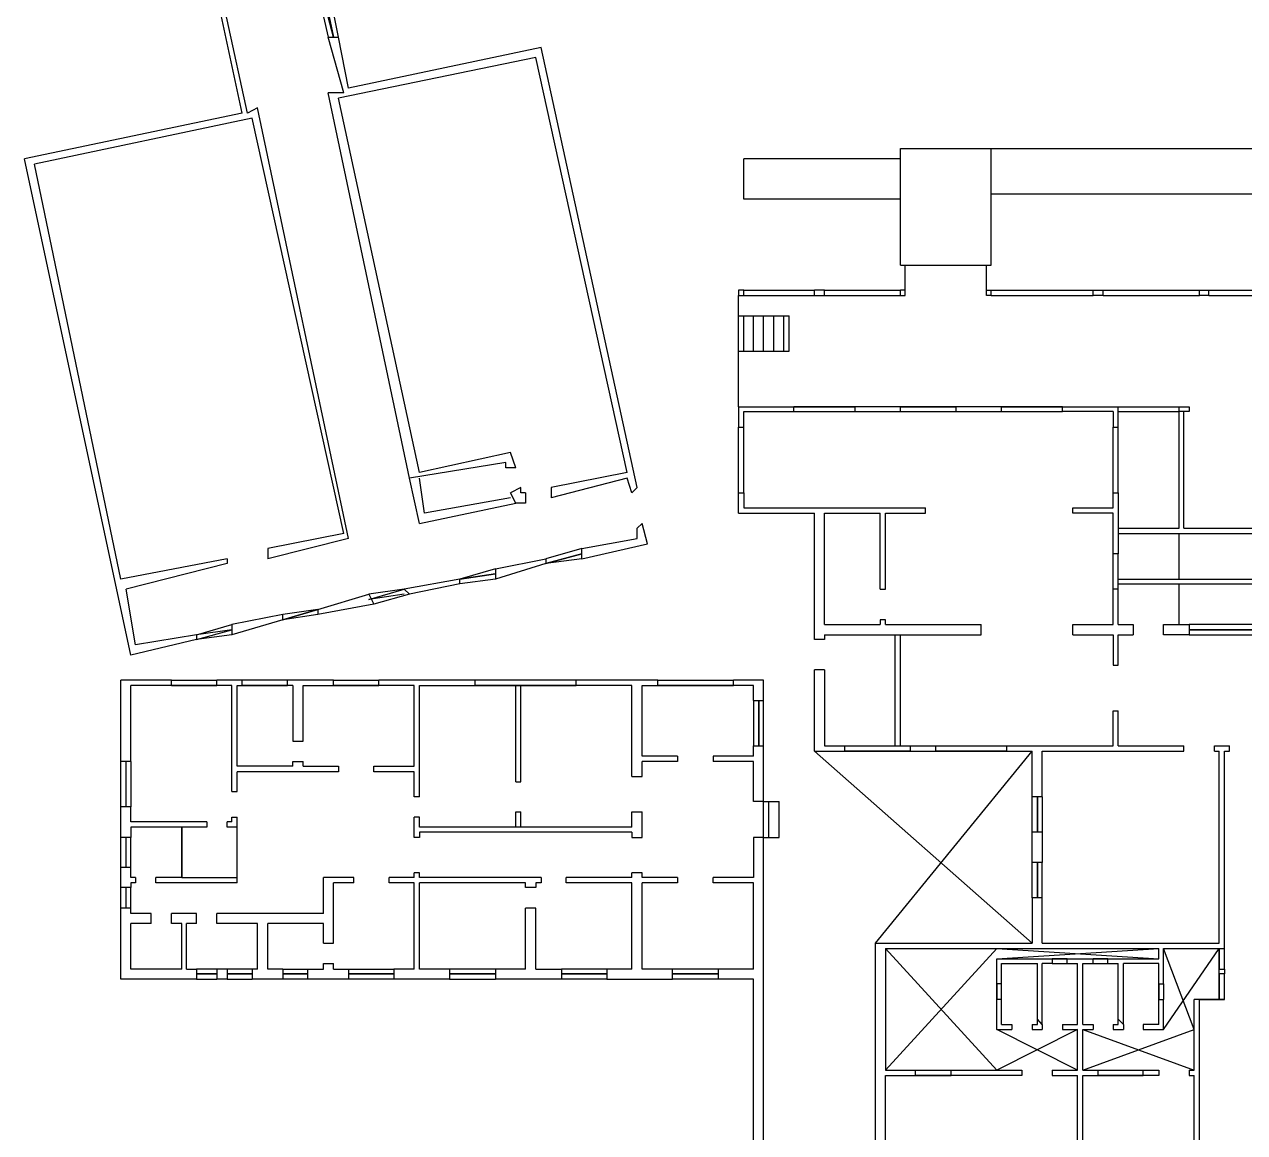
# Model space of a CAD drawing. Header units: millimetres. Extents: x -518.8 to -461.2, y 3.5 to 44.2.
# Drawn here: x -476.711 to -475.176, y 13.22 to 14.613 of the extents above; entities that cross this region are included whole.
import ezdxf

# ---------------------------------------------------------------- set-up
doc = ezdxf.new("R2010")
doc.units = ezdxf.units.MM
doc.header["$MEASUREMENT"] = 0
doc.layers.add('8', color=8, linetype='Continuous')

msp = doc.modelspace()

# ---------------------------------------------------------------- linework, layer by layer
at = {"layer": '8'}
for points in [[(-476.4369, 14.5015), (-476.4872, 14.7368)], [(-476.4301, 14.5015), (-476.4812, 14.7368)], [(-476.3346, 14.6225), (-476.3286, 14.5969), (-476.3286, 14.5969), (-476.3158, 14.5969), (-476.3158, 14.5969), (-476.3218, 14.6285)], [(-476.3286, 14.6285), (-476.3218, 14.5969), (-476.3218, 14.5969), (-476.3286, 14.6225)], [(-476.309, 14.527), (-476.3286, 14.5969)], [(-476.303, 14.533), (-476.3158, 14.5969)], [(-476.0609, 14.5842), (-476.303, 14.533)], [(-475.9399, 14.0308), (-476.0609, 14.5842)], [(-476.0677, 14.5714), (-476.3158, 14.5203)], [(-475.9527, 14.0496), (-476.0677, 14.5714)], [(-476.2263, 14.0428), (-476.3286, 14.527)], [(-476.309, 14.527), (-476.3286, 14.527)], [(-476.2136, 14.0496), (-476.3158, 14.5203)], [(-476.4369, 14.5015), (-476.7105, 14.4443)], [(-476.4173, 14.5082), (-476.4301, 14.5015)], [(-476.303, 13.9669), (-476.4173, 14.5082)], [(-476.4241, 14.4954), (-476.6978, 14.4375)], [(-476.309, 13.9729), (-476.4241, 14.4954)], [(-475.609, 14.3105), (-475.609, 14.4571)], [(-475.609, 14.4571), (-474.6925, 14.4571), (-474.6797, 14.4571)], [(-475.4948, 14.3105), (-475.4948, 14.4571)], [(-476.5767, 13.8203), (-476.7105, 14.4443)], [(-476.5895, 13.9157), (-476.6978, 14.4375)], [(-475.609, 14.4443), (-475.806, 14.4443)], [(-475.806, 14.3932), (-475.806, 14.4443)], [(-475.609, 14.3932), (-475.806, 14.3932)], [(-475.4948, 14.4), (-474.6925, 14.4)], [(-475.609, 14.3105), (-475.4948, 14.3105)], [(-475.603, 14.2789), (-475.603, 14.3105)], [(-475.603, 14.2789), (-475.603, 14.3105)], [(-475.5008, 14.2789), (-475.5008, 14.3105)], [(-475.5008, 14.2789), (-475.5008, 14.3105)], [(-475.8128, 14.2721), (-475.806, 14.2721), (-475.806, 14.2721), (-475.806, 14.2789), (-475.806, 14.2789), (-475.8128, 14.2789), (-475.8128, 14.2789), (-475.8128, 14.2721)], [(-475.8128, 14.1323), (-475.8128, 14.2721)], [(-475.806, 14.2789), (-475.7173, 14.2789)], [(-475.806, 14.2721), (-475.7173, 14.2721)], [(-475.7173, 14.2721), (-475.7173, 14.2789)], [(-475.7173, 14.2721), (-475.7045, 14.2721), (-475.7045, 14.2721), (-475.7045, 14.2789), (-475.7045, 14.2789), (-475.7173, 14.2789)], [(-475.7045, 14.2789), (-475.609, 14.2789)], [(-475.7045, 14.2721), (-475.609, 14.2721)], [(-475.609, 14.2721), (-475.609, 14.2789)], [(-475.609, 14.2721), (-475.603, 14.2721), (-475.603, 14.2721), (-475.603, 14.2789), (-475.603, 14.2789), (-475.609, 14.2789)], [(-475.4948, 14.2721), (-475.5008, 14.2721), (-475.5008, 14.2721), (-475.5008, 14.2789), (-475.5008, 14.2789), (-475.4948, 14.2789)], [(-475.4948, 14.2721), (-475.4948, 14.2789)], [(-475.4948, 14.2789), (-475.3669, 14.2789)], [(-475.4948, 14.2721), (-475.3669, 14.2721)], [(-475.3542, 14.2721), (-475.3669, 14.2721), (-475.3669, 14.2721), (-475.3669, 14.2789), (-475.3669, 14.2789), (-475.3542, 14.2789)], [(-475.3542, 14.2721), (-475.3542, 14.2789)], [(-475.3542, 14.2789), (-475.2331, 14.2789)], [(-475.3542, 14.2721), (-475.2331, 14.2721)], [(-475.2331, 14.2721), (-475.2331, 14.2789)], [(-475.2331, 14.2789), (-475.2211, 14.2789)], [(-475.2211, 14.2721), (-475.2331, 14.2721)], [(-475.2211, 14.2789), (-475.1128, 14.2789)], [(-475.2211, 14.2721), (-475.2211, 14.2789)], [(-475.2211, 14.2721), (-475.1128, 14.2721)], [(-475.8128, 14.2466), (-475.7489, 14.2466)], [(-475.806, 14.2022), (-475.806, 14.2466)], [(-475.794, 14.2022), (-475.794, 14.2466)], [(-475.7812, 14.2022), (-475.7812, 14.2466)], [(-475.7684, 14.2022), (-475.7684, 14.2466)], [(-475.7557, 14.2022), (-475.7557, 14.2466)], [(-475.7489, 14.2022), (-475.7489, 14.2466)], [(-475.8128, 14.2022), (-475.7489, 14.2022)], [(-475.8128, 14.1323), (-475.7429, 14.1323)], [(-475.8128, 14.1323), (-475.8128, 14.1067), (-475.8128, 14.1067), (-475.806, 14.1067), (-475.806, 14.1263)], [(-475.7429, 14.1263), (-475.7429, 14.1323)], [(-475.7429, 14.1323), (-475.6662, 14.1323), (-475.6662, 14.1323), (-475.7429, 14.1323), (-475.7429, 14.1323), (-475.6662, 14.1323)], [(-475.609, 14.1263), (-475.609, 14.1323), (-475.609, 14.1323), (-475.6662, 14.1323), (-475.6662, 14.1263), (-475.6662, 14.1263), (-475.609, 14.1263)], [(-475.609, 14.1323), (-475.5391, 14.1323), (-475.5391, 14.1323), (-475.609, 14.1323), (-475.609, 14.1323), (-475.5391, 14.1323)], [(-475.5391, 14.1263), (-475.5391, 14.1323)], [(-475.5391, 14.1263), (-475.482, 14.1263), (-475.482, 14.1263), (-475.482, 14.1323), (-475.482, 14.1323), (-475.5391, 14.1323)], [(-475.482, 14.1323), (-475.4053, 14.1323), (-475.4053, 14.1323), (-475.482, 14.1323), (-475.482, 14.1323), (-475.4053, 14.1323)], [(-475.3414, 14.1263), (-475.4053, 14.1263), (-475.4053, 14.1263), (-475.4053, 14.1323), (-475.3354, 14.1323)], [(-475.3414, 14.1263), (-475.3414, 14.1067), (-475.3414, 14.1067), (-475.3354, 14.1067), (-475.3354, 14.1323)], [(-475.3354, 14.1323), (-475.2587, 14.1323)], [(-475.2459, 14.1323), (-475.2459, 14.1263), (-475.2587, 14.1263), (-475.2587, 14.1263), (-475.2587, 14.1323), (-475.2587, 14.1323), (-475.2459, 14.1323)], [(-475.806, 14.1263), (-475.7429, 14.1263)], [(-475.7429, 14.1263), (-475.6662, 14.1263)], [(-475.609, 14.1263), (-475.5391, 14.1263)], [(-475.482, 14.1263), (-475.4053, 14.1263)], [(-475.3354, 14.1263), (-475.2587, 14.1263)], [(-475.2587, 13.9797), (-475.2587, 14.1263)], [(-475.2527, 13.9797), (-475.2527, 14.1263)], [(-475.8128, 14.024), (-475.8128, 14.1067)], [(-475.8128, 14.024), (-475.8128, 14.1067)], [(-475.806, 14.024), (-475.806, 14.1067)], [(-475.806, 14.024), (-475.806, 14.1067)], [(-475.3414, 14.024), (-475.3414, 14.1067)], [(-475.3414, 14.024), (-475.3414, 14.1067)], [(-475.3354, 14.024), (-475.3354, 14.1067)], [(-475.3354, 14.024), (-475.3354, 14.1067)], [(-476.0925, 14.0556), (-476.0993, 14.0751), (-476.2136, 14.0496)], [(-476.0925, 14.0556), (-476.1053, 14.0556), (-476.1053, 14.0624), (-476.2263, 14.0428)], [(-476.2136, 13.9857), (-476.2263, 14.0428)], [(-476.2075, 13.9985), (-476.2136, 14.0428)], [(-475.9527, 14.0496), (-476.0481, 14.0308)], [(-475.9527, 14.0428), (-476.0481, 14.018)], [(-475.9399, 14.0308), (-475.9466, 14.024), (-475.9466, 14.024), (-475.9527, 14.0428)], [(-476.2136, 13.9857), (-476.0925, 14.0112), (-476.0925, 14.0112), (-476.0993, 14.024)], [(-476.0865, 14.0308), (-476.0993, 14.024)], [(-476.0865, 14.024), (-476.0865, 14.0308)], [(-476.0805, 14.024), (-476.0865, 14.024)], [(-476.0805, 14.024), (-476.0805, 14.0112)], [(-476.0481, 14.0308), (-476.0481, 14.018)], [(-475.8128, 13.9985), (-475.8128, 14.024), (-475.8128, 14.024), (-475.806, 14.024), (-475.806, 14.024), (-475.806, 14.0052)], [(-475.3354, 14.024), (-475.3354, 13.9473), (-475.3354, 13.9473), (-475.3414, 13.9473), (-475.3414, 13.9985), (-475.3414, 13.9985), (-475.3925, 13.9985), (-475.3925, 13.9985), (-475.3925, 14.0052), (-475.3414, 14.0052), (-475.3414, 14.0052), (-475.3414, 14.024)], [(-475.3414, 14.024), (-475.3354, 14.024)], [(-476.0993, 14.018), (-476.2075, 13.9985)], [(-476.0805, 14.0112), (-476.0925, 14.0112)], [(-475.8128, 13.9985), (-475.7173, 13.9985)], [(-475.806, 14.0052), (-475.5775, 14.0052)], [(-475.7173, 13.8398), (-475.7173, 13.9985)], [(-475.7045, 13.8586), (-475.7045, 13.9985)], [(-475.7045, 13.9985), (-475.6346, 13.9985)], [(-475.6346, 13.903), (-475.6346, 13.9985)], [(-475.6278, 13.9985), (-475.5775, 13.9985)], [(-475.6278, 13.903), (-475.6278, 13.9985)], [(-475.5775, 13.9985), (-475.5775, 14.0052)], [(-476.0098, 13.9413), (-475.9271, 13.9601), (-475.9271, 13.9601), (-475.9339, 13.9857), (-475.9339, 13.9857), (-475.9399, 13.9797)], [(-476.0098, 13.9413), (-476.0098, 13.9541), (-475.9399, 13.9669), (-475.9399, 13.9669), (-475.9399, 13.9797)], [(-475.3354, 13.9797), (-475.2587, 13.9797)], [(-475.2527, 13.9797), (-474.9918, 13.9797)], [(-476.309, 13.9729), (-476.4045, 13.9541)], [(-476.303, 13.9669), (-476.4045, 13.9413)], [(-475.3354, 13.9729), (-474.9918, 13.9729)], [(-475.2587, 13.9157), (-475.2587, 13.9729)], [(-476.4045, 13.9541), (-476.4045, 13.9413)], [(-476.0098, 13.9541), (-476.0549, 13.9413)], [(-476.0098, 13.9473), (-476.0549, 13.9353), (-476.0549, 13.9353), (-476.0098, 13.9473)], [(-475.3414, 13.903), (-475.3414, 13.9473)], [(-475.3414, 13.903), (-475.3414, 13.9473)], [(-475.3354, 13.903), (-475.3354, 13.9473)], [(-475.3354, 13.903), (-475.3354, 13.9473)], [(-476.4557, 13.9413), (-476.5895, 13.9157)], [(-476.4557, 13.9353), (-476.5827, 13.903)], [(-476.4557, 13.9413), (-476.4557, 13.9353)], [(-476.1181, 13.9285), (-476.0549, 13.9413), (-476.0549, 13.9413), (-476.0549, 13.9353), (-476.1181, 13.9157)], [(-476.0098, 13.9413), (-476.0549, 13.9353)], [(-476.1632, 13.9157), (-476.2331, 13.903)], [(-476.1181, 13.9285), (-476.1632, 13.9157), (-476.1632, 13.9157), (-476.1181, 13.9225), (-476.1181, 13.9225), (-476.1632, 13.9157)], [(-476.1181, 13.9285), (-476.1181, 13.9157), (-476.1181, 13.9157), (-476.1632, 13.9097), (-476.1632, 13.9097), (-476.1632, 13.9157)], [(-475.3354, 13.9157), (-475.0489, 13.9157)], [(-476.5707, 13.833), (-476.5827, 13.903)], [(-476.2775, 13.8902), (-476.2331, 13.903), (-476.2331, 13.903), (-476.2775, 13.8969)], [(-476.2331, 13.903), (-476.2263, 13.8969)], [(-476.1632, 13.9097), (-476.2263, 13.8969)], [(-475.6346, 13.903), (-475.6278, 13.903)], [(-475.3414, 13.8586), (-475.3414, 13.903)], [(-475.3354, 13.903), (-475.3414, 13.903)], [(-475.3354, 13.9097), (-475.0489, 13.9097)], [(-475.3354, 13.8586), (-475.3354, 13.903)], [(-475.2587, 13.8586), (-475.2587, 13.9097)], [(-476.3414, 13.8774), (-476.2775, 13.8969), (-476.2775, 13.8969), (-476.2714, 13.8842)], [(-476.2331, 13.8969), (-476.2775, 13.8902)], [(-476.2263, 13.8969), (-476.2714, 13.8842)], [(-476.3857, 13.8714), (-476.4496, 13.8586)], [(-476.3414, 13.8774), (-476.3857, 13.8646), (-476.3857, 13.8646), (-476.3414, 13.8774), (-476.3414, 13.8774), (-476.3857, 13.8714)], [(-476.3414, 13.8774), (-476.3414, 13.8714), (-476.3414, 13.8714), (-476.3857, 13.8646), (-476.3857, 13.8646), (-476.3857, 13.8714)], [(-476.2714, 13.8842), (-476.3414, 13.8714)], [(-476.4496, 13.8458), (-476.494, 13.8398), (-476.494, 13.8398), (-476.4496, 13.8518), (-476.4496, 13.8518), (-476.494, 13.8458), (-476.494, 13.8458), (-476.4496, 13.8586)], [(-476.3857, 13.8646), (-476.4496, 13.8458)], [(-476.4496, 13.8586), (-476.4496, 13.8458)], [(-475.7045, 13.8586), (-475.6346, 13.8586)], [(-475.6278, 13.8586), (-475.6278, 13.8646), (-475.6278, 13.8646), (-475.6346, 13.8646), (-475.6346, 13.8586)], [(-475.6278, 13.8586), (-475.5075, 13.8586)], [(-475.5075, 13.8458), (-475.5075, 13.8586)], [(-475.3925, 13.8586), (-475.3414, 13.8586)], [(-475.3925, 13.8458), (-475.3925, 13.8586)], [(-475.3354, 13.8586), (-475.3166, 13.8586), (-475.3166, 13.8586), (-475.3166, 13.8458)], [(-475.2459, 13.8458), (-475.2782, 13.8458), (-475.2782, 13.8458), (-475.2782, 13.8586), (-475.2782, 13.8586), (-475.2459, 13.8586), (-475.2459, 13.8586), (-475.2459, 13.8458)], [(-475.1444, 13.8586), (-475.2459, 13.8586)], [(-476.494, 13.8458), (-476.494, 13.8398), (-476.494, 13.8398), (-476.5767, 13.8203)], [(-476.494, 13.8458), (-476.5707, 13.833)], [(-475.7045, 13.8458), (-475.7045, 13.8398), (-475.7045, 13.8398), (-475.7173, 13.8398)], [(-475.7045, 13.8458), (-475.5075, 13.8458)], [(-475.6158, 13.706), (-475.6158, 13.8458)], [(-475.609, 13.706), (-475.609, 13.8458)], [(-475.3925, 13.8458), (-475.3414, 13.8458)], [(-475.3414, 13.8458), (-475.3414, 13.8075), (-475.3414, 13.8075), (-475.3354, 13.8075), (-475.3354, 13.8458)], [(-475.3354, 13.8458), (-475.3166, 13.8458)], [(-475.2459, 13.8518), (-475.1444, 13.8518), (-475.2459, 13.8518)], [(-475.2459, 13.8458), (-475.1444, 13.8458)], [(-475.7173, 13.6992), (-475.7173, 13.8015)], [(-475.7045, 13.8015), (-475.7173, 13.8015)], [(-475.7045, 13.8015), (-475.7045, 13.706), (-475.7045, 13.706), (-475.679, 13.706)], [(-476.5895, 13.6864), (-476.5895, 13.7887)], [(-476.5256, 13.7887), (-476.5895, 13.7887)], [(-476.5767, 13.6864), (-476.5767, 13.7819)], [(-476.5256, 13.7819), (-476.5767, 13.7819)], [(-476.4684, 13.7819), (-476.5256, 13.7819), (-476.5256, 13.7819), (-476.5256, 13.7887), (-476.5256, 13.7887), (-476.4684, 13.7887)], [(-476.5256, 13.7819), (-476.4684, 13.7819), (-476.5256, 13.7819)], [(-476.4684, 13.7819), (-476.4684, 13.7887)], [(-476.4369, 13.7887), (-476.4684, 13.7887)], [(-476.4496, 13.7819), (-476.4684, 13.7819)], [(-476.4496, 13.6488), (-476.4496, 13.7819)], [(-476.4429, 13.7819), (-476.4369, 13.7819), (-476.4369, 13.7819), (-476.4369, 13.7887)], [(-476.4429, 13.6804), (-476.4429, 13.7819)], [(-476.3797, 13.7887), (-476.4369, 13.7887)], [(-476.4369, 13.7819), (-476.3797, 13.7819)], [(-476.3797, 13.7819), (-476.4369, 13.7819), (-476.3797, 13.7819)], [(-476.373, 13.7819), (-476.3797, 13.7819), (-476.3797, 13.7887)], [(-476.3218, 13.7887), (-476.3797, 13.7887)], [(-476.373, 13.7819), (-476.373, 13.712), (-476.373, 13.712), (-476.3602, 13.712), (-476.3602, 13.7819)], [(-476.3602, 13.7819), (-476.3218, 13.7819), (-476.3218, 13.7819), (-476.3218, 13.7887)], [(-476.3218, 13.7887), (-476.2647, 13.7887)], [(-476.2647, 13.7819), (-476.3218, 13.7819)], [(-476.3218, 13.7819), (-476.2647, 13.7819), (-476.3218, 13.7819)], [(-476.2203, 13.7819), (-476.2647, 13.7819), (-476.2647, 13.7887)], [(-476.2136, 13.7819), (-476.1436, 13.7819), (-476.0166, 13.7819), (-476.1436, 13.7819), (-476.1436, 13.7819), (-476.0166, 13.7819), (-476.0166, 13.7819), (-476.0166, 13.7887), (-476.0166, 13.7887), (-476.1436, 13.7887), (-476.1436, 13.7887), (-476.2647, 13.7887)], [(-476.2203, 13.6804), (-476.2203, 13.7819)], [(-476.2136, 13.6421), (-476.2136, 13.7819)], [(-476.1436, 13.7819), (-476.1436, 13.7887)], [(-476.0865, 13.7819), (-476.0933, 13.7819)], [(-476.0925, 13.6609), (-476.0925, 13.7819)], [(-476.0865, 13.6609), (-476.0865, 13.7819)], [(-475.9143, 13.7887), (-476.0166, 13.7887)], [(-475.9466, 13.7819), (-476.0166, 13.7819)], [(-475.9466, 13.6676), (-475.9466, 13.7819)], [(-475.9339, 13.7819), (-475.9143, 13.7819), (-475.9143, 13.7819), (-475.9143, 13.7887)], [(-475.9339, 13.6932), (-475.9339, 13.7819)], [(-475.9143, 13.7887), (-475.8188, 13.7887)], [(-475.8188, 13.7819), (-475.9143, 13.7819)], [(-475.8188, 13.7819), (-475.9143, 13.7819), (-475.8188, 13.7819)], [(-475.794, 13.7631), (-475.794, 13.7819), (-475.794, 13.7819), (-475.8188, 13.7819), (-475.8188, 13.7819), (-475.8188, 13.7887)], [(-475.794, 13.7631), (-475.7812, 13.7631), (-475.7812, 13.7631), (-475.7812, 13.7887), (-475.8188, 13.7887)], [(-475.794, 13.7631), (-475.794, 13.706), (-475.794, 13.706), (-475.7812, 13.706), (-475.7812, 13.7631)], [(-475.7872, 13.706), (-475.7872, 13.7631), (-475.7872, 13.7631), (-475.7872, 13.706)], [(-475.4752, 13.706), (-475.3414, 13.706), (-475.3414, 13.7503)], [(-475.3414, 13.7503), (-475.3354, 13.7503)], [(-475.3354, 13.706), (-475.3354, 13.7503)], [(-475.794, 13.6932), (-475.794, 13.706)], [(-475.7812, 13.636), (-475.7812, 13.706)], [(-475.679, 13.6992), (-475.679, 13.706)], [(-475.679, 13.706), (-475.5963, 13.706)], [(-475.5963, 13.6992), (-475.5963, 13.706)], [(-475.5963, 13.706), (-475.5647, 13.706), (-475.5647, 13.706), (-475.4752, 13.706)], [(-475.5647, 13.6992), (-475.5647, 13.706)], [(-475.4752, 13.6992), (-475.4752, 13.706)], [(-475.3354, 13.706), (-475.2527, 13.706)], [(-475.2527, 13.6992), (-475.2527, 13.706)], [(-475.2143, 13.6992), (-475.2143, 13.706)], [(-475.2143, 13.706), (-475.1955, 13.706)], [(-475.1955, 13.6992), (-475.1955, 13.706)], [(-476.5767, 13.6864), (-476.5895, 13.6864)], [(-476.5767, 13.6864), (-476.5767, 13.6293), (-476.5767, 13.6293), (-476.5895, 13.6293), (-476.5895, 13.6293), (-476.5895, 13.6864)], [(-476.5895, 13.6293), (-476.5895, 13.6864)], [(-476.5827, 13.6293), (-476.5827, 13.6864)], [(-476.373, 13.6804), (-476.373, 13.6864)], [(-476.373, 13.6864), (-476.3602, 13.6864)], [(-476.3602, 13.6804), (-476.3602, 13.6864)], [(-475.8895, 13.6932), (-475.9339, 13.6932)], [(-475.8895, 13.6864), (-475.9339, 13.6864)], [(-475.9339, 13.6676), (-475.9339, 13.6864)], [(-475.8895, 13.6932), (-475.8895, 13.6864)], [(-475.794, 13.6932), (-475.8444, 13.6932)], [(-475.8444, 13.6932), (-475.8444, 13.6864)], [(-475.794, 13.6864), (-475.8444, 13.6864)], [(-475.794, 13.636), (-475.794, 13.6864)], [(-475.4436, 13.4578), (-475.7173, 13.6992)], [(-475.7173, 13.6992), (-475.679, 13.6992)], [(-475.5963, 13.6992), (-475.679, 13.6992), (-475.5963, 13.6992), (-475.679, 13.6992)], [(-475.6406, 13.4578), (-475.4436, 13.6992)], [(-475.5963, 13.6992), (-475.5647, 13.6992)], [(-475.5647, 13.6992), (-475.4752, 13.6992), (-475.4752, 13.6992), (-475.5647, 13.6992), (-475.5647, 13.6992), (-475.4752, 13.6992), (-475.4752, 13.6992), (-475.4436, 13.6992)], [(-475.4436, 13.6421), (-475.4436, 13.6992)], [(-475.4308, 13.6421), (-475.4308, 13.6992)], [(-475.4308, 13.6992), (-475.2527, 13.6992)], [(-475.2143, 13.6992), (-475.2083, 13.6992)], [(-475.2083, 13.4578), (-475.2083, 13.6992)], [(-475.2015, 13.4511), (-475.2015, 13.6992)], [(-475.2015, 13.6992), (-475.1955, 13.6992)], [(-476.4496, 13.6488), (-476.4429, 13.6488), (-476.4429, 13.6736)], [(-476.373, 13.6804), (-476.4429, 13.6804)], [(-476.3158, 13.6736), (-476.4429, 13.6736)], [(-476.3602, 13.6804), (-476.3158, 13.6804), (-476.3158, 13.6804), (-476.3158, 13.6736)], [(-476.2203, 13.6736), (-476.2714, 13.6736), (-476.2714, 13.6736), (-476.2714, 13.6804), (-476.2203, 13.6804)], [(-476.2136, 13.6421), (-476.2203, 13.6421), (-476.2203, 13.6736)], [(-476.0925, 13.6609), (-476.0865, 13.6609)], [(-475.9466, 13.6676), (-475.9339, 13.6676)], [(-475.4308, 13.6421), (-475.4436, 13.6421)], [(-475.4308, 13.6421), (-475.4308, 13.5977), (-475.4308, 13.5977), (-475.4436, 13.5977), (-475.4436, 13.5977), (-475.4436, 13.6421)], [(-475.4369, 13.5977), (-475.4369, 13.6421), (-475.4369, 13.6421), (-475.4369, 13.5977)], [(-476.5895, 13.5909), (-476.5895, 13.6293)], [(-476.5767, 13.6105), (-476.5767, 13.6293)], [(-475.7812, 13.636), (-475.794, 13.636)], [(-475.7812, 13.636), (-475.7617, 13.636)], [(-475.7812, 13.5909), (-475.7812, 13.636)], [(-475.7745, 13.5909), (-475.7745, 13.636)], [(-475.7617, 13.5909), (-475.7617, 13.636)], [(-476.4812, 13.6105), (-476.5767, 13.6105)], [(-476.4812, 13.6105), (-476.4812, 13.6037), (-476.5128, 13.6037)], [(-476.5128, 13.5406), (-476.4429, 13.5406), (-476.4429, 13.5406), (-476.4429, 13.6037), (-476.4429, 13.6037), (-476.4557, 13.6037), (-476.4557, 13.6037), (-476.4557, 13.6105)], [(-476.4496, 13.6105), (-476.4557, 13.6105)], [(-476.4496, 13.6165), (-476.4429, 13.6165)], [(-476.4496, 13.6105), (-476.4496, 13.6165)], [(-476.4429, 13.5338), (-476.4429, 13.6165)], [(-476.2136, 13.6165), (-476.2203, 13.6165)], [(-476.2203, 13.5909), (-476.2203, 13.6165)], [(-476.2136, 13.6037), (-476.2136, 13.6165)], [(-476.0925, 13.6233), (-476.0865, 13.6233)], [(-476.0925, 13.6037), (-476.0925, 13.6233)], [(-476.0865, 13.6037), (-476.0865, 13.6233)], [(-475.9466, 13.6233), (-475.9339, 13.6233)], [(-475.9466, 13.6037), (-475.9466, 13.6233)], [(-475.9339, 13.5909), (-475.9339, 13.6233)], [(-476.5767, 13.6037), (-476.5767, 13.5909), (-476.5767, 13.5909), (-476.5895, 13.5909)], [(-476.5128, 13.6037), (-476.5767, 13.6037)], [(-476.5128, 13.5909), (-476.5128, 13.5909), (-476.5128, 13.6037), (-476.5128, 13.6037), (-476.5128, 13.5909)], [(-476.2136, 13.5977), (-476.2136, 13.5909), (-476.2136, 13.5909), (-476.2203, 13.5909)], [(-475.9466, 13.6037), (-476.2136, 13.6037)], [(-475.9466, 13.5977), (-476.2136, 13.5977)], [(-475.9466, 13.5977), (-475.9466, 13.5909), (-475.9466, 13.5909), (-475.9339, 13.5909)], [(-475.4308, 13.5977), (-475.4308, 13.5594), (-475.4308, 13.5594), (-475.4436, 13.5594), (-475.4436, 13.5594), (-475.4436, 13.5977)], [(-476.5707, 13.5406), (-476.5767, 13.5406), (-476.5767, 13.5406), (-476.5767, 13.5533), (-476.5895, 13.5533), (-476.5895, 13.5533), (-476.5895, 13.5909)], [(-476.5895, 13.5533), (-476.5895, 13.5909)], [(-476.5827, 13.5533), (-476.5827, 13.5909)], [(-476.5767, 13.5533), (-476.5767, 13.5909)], [(-476.5128, 13.5533), (-476.5128, 13.5533), (-476.5128, 13.5909), (-476.5128, 13.5909), (-476.5128, 13.5533), (-476.5128, 13.5533), (-476.5128, 13.5909), (-476.5128, 13.5909), (-476.5128, 13.5533)], [(-475.794, 13.5909), (-475.794, 13.5406), (-475.794, 13.5406), (-475.8444, 13.5406)], [(-475.7812, 13.5909), (-475.794, 13.5909)], [(-475.7812, 13.5909), (-475.7617, 13.5909)], [(-475.7812, 13.1834), (-475.7812, 13.5909)], [(-476.5707, 13.5406), (-476.5707, 13.5338), (-476.5707, 13.5338), (-476.5767, 13.5338), (-476.5767, 13.5338), (-476.5767, 13.5278), (-476.5767, 13.5278), (-476.5895, 13.5278), (-476.5895, 13.5278), (-476.5895, 13.5533)], [(-476.5128, 13.5406), (-476.5128, 13.5533), (-476.5128, 13.5533), (-476.5128, 13.5406), (-476.5128, 13.5406), (-476.5451, 13.5406)], [(-475.4436, 13.515), (-475.4436, 13.5594)], [(-475.4369, 13.515), (-475.4369, 13.5594), (-475.4369, 13.5594), (-475.4369, 13.515)], [(-475.4308, 13.515), (-475.4308, 13.5594)], [(-476.4429, 13.5338), (-476.5451, 13.5338), (-476.5451, 13.5406)], [(-476.3346, 13.4954), (-476.3346, 13.5406)], [(-476.2963, 13.5406), (-476.3346, 13.5406)], [(-476.3218, 13.4578), (-476.3218, 13.5338)], [(-476.2963, 13.5338), (-476.3218, 13.5338)], [(-476.2963, 13.5338), (-476.2963, 13.5406)], [(-476.2203, 13.5406), (-476.2519, 13.5406)], [(-476.2519, 13.5338), (-476.2519, 13.5406)], [(-476.2203, 13.5338), (-476.2519, 13.5338)], [(-476.2203, 13.5406), (-476.2203, 13.5466)], [(-476.2136, 13.5466), (-476.2203, 13.5466)], [(-476.2203, 13.4255), (-476.2203, 13.5338)], [(-476.2136, 13.5406), (-476.2136, 13.5466)], [(-476.0609, 13.5406), (-476.2136, 13.5406)], [(-476.2136, 13.4255), (-476.2136, 13.5338)], [(-476.0805, 13.5338), (-476.2136, 13.5338)], [(-476.0609, 13.5406), (-476.0609, 13.5338), (-476.0609, 13.5338), (-476.0677, 13.5338), (-476.0677, 13.5338), (-476.0677, 13.5278), (-476.0677, 13.5278), (-476.0805, 13.5278), (-476.0805, 13.5278), (-476.0805, 13.5338)], [(-476.0293, 13.5338), (-476.0293, 13.5406)], [(-475.9466, 13.5406), (-476.0293, 13.5406)], [(-475.9466, 13.5338), (-476.0293, 13.5338)], [(-475.9466, 13.5406), (-475.9466, 13.5466)], [(-475.9339, 13.5406), (-475.9339, 13.5466), (-475.9339, 13.5466), (-475.9466, 13.5466)], [(-475.9466, 13.4255), (-475.9466, 13.5338)], [(-475.8895, 13.5406), (-475.9339, 13.5406)], [(-475.8895, 13.5406), (-475.8895, 13.5338), (-475.8895, 13.5338), (-475.9339, 13.5338)], [(-475.9339, 13.4255), (-475.9339, 13.5338)], [(-475.8444, 13.5338), (-475.8444, 13.5406)], [(-475.794, 13.5338), (-475.8444, 13.5338)], [(-475.794, 13.4255), (-475.794, 13.5338)], [(-476.5895, 13.5022), (-476.5895, 13.5278)], [(-476.5895, 13.5022), (-476.5895, 13.5278)], [(-476.5827, 13.5022), (-476.5827, 13.5278)], [(-476.5767, 13.5022), (-476.5767, 13.5278)], [(-476.5767, 13.4954), (-476.5767, 13.5022), (-476.5895, 13.5022)], [(-476.5895, 13.4127), (-476.5895, 13.5022)], [(-476.0677, 13.5022), (-476.0805, 13.5022)], [(-476.0805, 13.4255), (-476.0805, 13.5022)], [(-476.0677, 13.4255), (-476.0677, 13.5022)], [(-475.4308, 13.4578), (-475.4308, 13.515), (-475.4308, 13.515), (-475.4436, 13.515), (-475.4436, 13.515), (-475.4436, 13.4578)], [(-476.5511, 13.4954), (-476.5767, 13.4954)], [(-476.5511, 13.4827), (-476.5511, 13.4954)], [(-476.5128, 13.4827), (-476.5256, 13.4827), (-476.5256, 13.4954)], [(-476.494, 13.4954), (-476.5256, 13.4954)], [(-476.494, 13.4827), (-476.494, 13.4954)], [(-476.3346, 13.4954), (-476.4684, 13.4954)], [(-476.4684, 13.4827), (-476.4684, 13.4954)], [(-476.5511, 13.4827), (-476.5767, 13.4827)], [(-476.5767, 13.4255), (-476.5767, 13.4827)], [(-476.5128, 13.4255), (-476.5128, 13.4827)], [(-476.494, 13.4827), (-476.5068, 13.4827)], [(-476.5068, 13.4255), (-476.5068, 13.4827)], [(-476.4173, 13.4827), (-476.4684, 13.4827)], [(-476.4173, 13.4255), (-476.4173, 13.4827)], [(-476.3346, 13.4827), (-476.4045, 13.4827)], [(-476.4045, 13.4255), (-476.4045, 13.4827)], [(-476.3346, 13.4578), (-476.3346, 13.4827)], [(-476.3346, 13.4578), (-476.3218, 13.4578)], [(-475.6406, 13.0879), (-475.6406, 13.4578)], [(-475.6406, 13.4578), (-475.4436, 13.4578)], [(-475.4308, 13.4578), (-475.2083, 13.4578)], [(-475.3865, 13.3496), (-475.488, 13.2985), (-475.488, 13.2985), (-475.6278, 13.4511)], [(-475.6278, 13.4511), (-475.6278, 13.2985), (-475.6278, 13.2985), (-475.488, 13.4511)], [(-475.6278, 13.4511), (-475.2842, 13.4511)], [(-475.488, 13.4383), (-475.2842, 13.4511)], [(-475.488, 13.4511), (-475.2842, 13.4383)], [(-475.2842, 13.4383), (-475.2842, 13.4511)], [(-475.2782, 13.3496), (-475.2083, 13.4511)], [(-475.2399, 13.3496), (-475.2782, 13.4511)], [(-475.2782, 13.4067), (-475.2782, 13.4511)], [(-475.2782, 13.4511), (-475.2015, 13.4511)], [(-475.2083, 13.4255), (-475.2083, 13.4511), (-475.2083, 13.4511), (-475.2083, 13.4255), (-475.2083, 13.4255), (-475.2083, 13.4511)], [(-475.2015, 13.4255), (-475.2015, 13.4511)], [(-476.5128, 13.4255), (-476.5767, 13.4255)], [(-476.5068, 13.4255), (-476.494, 13.4255), (-476.494, 13.4255), (-476.494, 13.4127), (-476.494, 13.4127), (-476.4684, 13.4127)], [(-476.4684, 13.4255), (-476.494, 13.4255)], [(-476.4684, 13.4255), (-476.4684, 13.4127)], [(-476.4557, 13.4255), (-476.4684, 13.4255)], [(-476.4241, 13.4255), (-476.4557, 13.4255), (-476.4557, 13.4255), (-476.4557, 13.4127), (-476.4557, 13.4127), (-476.4241, 13.4127)], [(-476.4173, 13.4255), (-476.4241, 13.4255), (-476.4241, 13.4127)], [(-476.3857, 13.4255), (-476.4045, 13.4255)], [(-476.3857, 13.4255), (-476.3857, 13.4127)], [(-476.3857, 13.4255), (-476.3542, 13.4255)], [(-476.3218, 13.4255), (-476.303, 13.4255), (-476.303, 13.4255), (-476.303, 13.4127), (-476.3542, 13.4127), (-476.3542, 13.4127), (-476.3542, 13.4255), (-476.3346, 13.4255), (-476.3346, 13.4255), (-476.3346, 13.4323), (-476.3346, 13.4323), (-476.3218, 13.4323)], [(-476.3218, 13.4255), (-476.3218, 13.4323)], [(-476.2203, 13.4255), (-476.2459, 13.4255), (-476.2459, 13.4127), (-476.303, 13.4127)], [(-476.303, 13.4255), (-476.2459, 13.4255)], [(-476.176, 13.4255), (-476.2136, 13.4255)], [(-476.1181, 13.4255), (-476.176, 13.4255), (-476.176, 13.4255), (-476.176, 13.4127), (-476.176, 13.4127), (-476.1181, 13.4127)], [(-476.1181, 13.4255), (-476.1181, 13.4127)], [(-476.0805, 13.4255), (-476.1181, 13.4255)], [(-476.0677, 13.4255), (-476.0354, 13.4255), (-476.0354, 13.4255), (-476.0354, 13.4127)], [(-475.9782, 13.4255), (-476.0354, 13.4255)], [(-475.9466, 13.4255), (-475.9782, 13.4255), (-475.9782, 13.4127), (-475.9782, 13.4127), (-475.8955, 13.4127), (-475.8955, 13.4255), (-475.8955, 13.4255), (-475.9339, 13.4255)], [(-475.794, 13.4255), (-475.8384, 13.4255), (-475.8384, 13.4127), (-475.8955, 13.4127)], [(-475.8384, 13.4255), (-475.8955, 13.4255)], [(-475.488, 13.4383), (-475.4181, 13.4383), (-475.4181, 13.4383), (-475.4181, 13.4323), (-475.4308, 13.4323)], [(-475.488, 13.4067), (-475.488, 13.4383)], [(-475.482, 13.4323), (-475.4369, 13.4323)], [(-475.482, 13.4067), (-475.482, 13.4323)], [(-475.4369, 13.3556), (-475.4369, 13.4323)], [(-475.4308, 13.3556), (-475.4308, 13.4323)], [(-475.3993, 13.4383), (-475.4181, 13.4383), (-475.3993, 13.4383), (-475.3993, 13.4383), (-475.4181, 13.4383)], [(-475.4181, 13.4323), (-475.3993, 13.4323)], [(-475.3993, 13.4323), (-475.3993, 13.4383)], [(-475.3993, 13.4383), (-475.3669, 13.4383)], [(-475.3993, 13.4323), (-475.3865, 13.4323)], [(-475.3865, 13.3556), (-475.3865, 13.4323)], [(-475.3797, 13.4323), (-475.3669, 13.4323), (-475.3669, 13.4383)], [(-475.3797, 13.3556), (-475.3797, 13.4323)], [(-475.3481, 13.4383), (-475.3669, 13.4383), (-475.3481, 13.4383), (-475.3669, 13.4383)], [(-475.3669, 13.4323), (-475.3481, 13.4323)], [(-475.3481, 13.4323), (-475.3481, 13.4383)], [(-475.3481, 13.4383), (-475.2842, 13.4383)], [(-475.3481, 13.4323), (-475.3354, 13.4323)], [(-475.3354, 13.3556), (-475.3354, 13.4323)], [(-475.2842, 13.3872), (-475.2842, 13.4067), (-475.2842, 13.4323), (-475.2842, 13.4323), (-475.3286, 13.4323)], [(-475.3286, 13.3556), (-475.3286, 13.4323)], [(-475.2083, 13.4195), (-475.2083, 13.4255), (-475.2015, 13.4255), (-475.2015, 13.4255), (-475.2015, 13.4195), (-475.2083, 13.4195)], [(-476.494, 13.4127), (-476.5895, 13.4127)], [(-476.4684, 13.4195), (-476.494, 13.4195), (-476.494, 13.4195), (-476.4684, 13.4195)], [(-476.4557, 13.4127), (-476.4684, 13.4127)], [(-476.4241, 13.4195), (-476.4557, 13.4195), (-476.4557, 13.4195), (-476.4241, 13.4195)], [(-476.3857, 13.4127), (-476.4241, 13.4127)], [(-476.3857, 13.4195), (-476.3542, 13.4195), (-476.3857, 13.4195)], [(-476.3542, 13.4127), (-476.3857, 13.4127)], [(-476.303, 13.4195), (-476.2459, 13.4195), (-476.303, 13.4195)], [(-476.176, 13.4127), (-476.2459, 13.4127)], [(-476.176, 13.4195), (-476.1181, 13.4195), (-476.176, 13.4195)], [(-476.0354, 13.4127), (-476.1181, 13.4127)], [(-475.9782, 13.4195), (-476.0354, 13.4195), (-476.0354, 13.4195), (-475.9782, 13.4195)], [(-475.9782, 13.4127), (-476.0354, 13.4127)], [(-475.8384, 13.4195), (-475.8955, 13.4195), (-475.8955, 13.4195), (-475.8384, 13.4195)], [(-475.794, 13.4127), (-475.8384, 13.4127)], [(-475.794, 13.1902), (-475.794, 13.4127)], [(-475.2083, 13.4195), (-475.2083, 13.3872), (-475.2083, 13.4195), (-475.2083, 13.4195), (-475.2083, 13.3872)], [(-475.2015, 13.3872), (-475.2015, 13.3872), (-475.2015, 13.4195)], [(-475.482, 13.3872), (-475.482, 13.4067), (-475.482, 13.4067), (-475.488, 13.4067), (-475.488, 13.4067), (-475.488, 13.3872), (-475.488, 13.3872), (-475.488, 13.4067), (-475.488, 13.4067), (-475.488, 13.3872)], [(-475.2842, 13.4067), (-475.2842, 13.3872), (-475.2842, 13.3872), (-475.2842, 13.4067), (-475.2842, 13.4067), (-475.2782, 13.4067), (-475.2782, 13.4067), (-475.2782, 13.3872)], [(-475.482, 13.3872), (-475.488, 13.3872)], [(-475.488, 13.3496), (-475.488, 13.3872)], [(-475.482, 13.3556), (-475.482, 13.3872)], [(-475.2842, 13.3872), (-475.2782, 13.3872)], [(-475.2842, 13.3556), (-475.2842, 13.3872)], [(-475.2782, 13.3496), (-475.2782, 13.3872)], [(-475.2399, 13.2985), (-475.2399, 13.3872)], [(-475.2331, 13.3872), (-475.2015, 13.3872), (-475.2015, 13.3872), (-475.2399, 13.3872)], [(-475.2331, 13.1135), (-475.2331, 13.3872)], [(-475.3865, 13.2985), (-475.488, 13.3496)], [(-475.488, 13.3496), (-475.4692, 13.3496)], [(-475.482, 13.3556), (-475.4692, 13.3556)], [(-475.4692, 13.3556), (-475.4692, 13.3496)], [(-475.4436, 13.3556), (-475.4436, 13.3496)], [(-475.4436, 13.3556), (-475.4369, 13.3556)], [(-475.4436, 13.3496), (-475.4308, 13.3496)], [(-475.4308, 13.3556), (-475.4369, 13.3624)], [(-475.4308, 13.3556), (-475.4308, 13.3496)], [(-475.4053, 13.3556), (-475.4053, 13.3496)], [(-475.4053, 13.3556), (-475.3865, 13.3556)], [(-475.4053, 13.3496), (-475.3865, 13.3496)], [(-475.3865, 13.2985), (-475.3865, 13.3496)], [(-475.3797, 13.3556), (-475.3669, 13.3556)], [(-475.3797, 13.2985), (-475.2399, 13.3496)], [(-475.3797, 13.3496), (-475.2399, 13.2985)], [(-475.3797, 13.2985), (-475.3797, 13.3496)], [(-475.3797, 13.3496), (-475.3669, 13.3496)], [(-475.3669, 13.3556), (-475.3669, 13.3496)], [(-475.3414, 13.3556), (-475.3414, 13.3496)], [(-475.3414, 13.3556), (-475.3354, 13.3556)], [(-475.3414, 13.3496), (-475.3286, 13.3496)], [(-475.3286, 13.3556), (-475.3354, 13.3624)], [(-475.3286, 13.3556), (-475.3286, 13.3496)], [(-475.2842, 13.3556), (-475.3038, 13.3556), (-475.3038, 13.3556), (-475.3038, 13.3496), (-475.3038, 13.3496), (-475.2782, 13.3496)], [(-475.6278, 13.2985), (-475.5902, 13.2985)], [(-475.6278, 13.1135), (-475.6278, 13.2917)], [(-475.6278, 13.2917), (-475.5902, 13.2917)], [(-475.5451, 13.2917), (-475.5902, 13.2917), (-475.5451, 13.2917), (-475.5451, 13.2917), (-475.5902, 13.2917), (-475.5902, 13.2917), (-475.5902, 13.2985), (-475.5902, 13.2985), (-475.5451, 13.2985)], [(-475.5451, 13.2917), (-475.5451, 13.2985)], [(-475.5451, 13.2985), (-475.4564, 13.2985), (-475.4564, 13.2985), (-475.4564, 13.2917), (-475.4564, 13.2917), (-475.5451, 13.2917)], [(-475.4181, 13.2985), (-475.4181, 13.2917)], [(-475.4181, 13.2985), (-475.3865, 13.2985)], [(-475.4181, 13.2917), (-475.3865, 13.2917)], [(-475.3865, 13.1135), (-475.3865, 13.2917)], [(-475.3797, 13.2985), (-475.3609, 13.2985), (-475.3609, 13.2985), (-475.3609, 13.2917)], [(-475.3797, 13.1135), (-475.3797, 13.2917)], [(-475.3797, 13.2917), (-475.3609, 13.2917)], [(-475.3609, 13.2985), (-475.3038, 13.2985)], [(-475.3038, 13.2917), (-475.3609, 13.2917)], [(-475.3609, 13.2917), (-475.3038, 13.2917), (-475.3609, 13.2917)], [(-475.2842, 13.2917), (-475.3038, 13.2917), (-475.3038, 13.2917), (-475.3038, 13.2985), (-475.2842, 13.2985)], [(-475.2842, 13.2985), (-475.2842, 13.2917)], [(-475.2459, 13.2985), (-475.2459, 13.2917)], [(-475.2459, 13.2985), (-475.2399, 13.2985)], [(-475.2459, 13.2917), (-475.2399, 13.2917)], [(-475.2399, 13.1135), (-475.2399, 13.2917)]]:
    msp.add_lwpolyline(points, dxfattribs=at)

doc.saveas('drawing.dxf')
